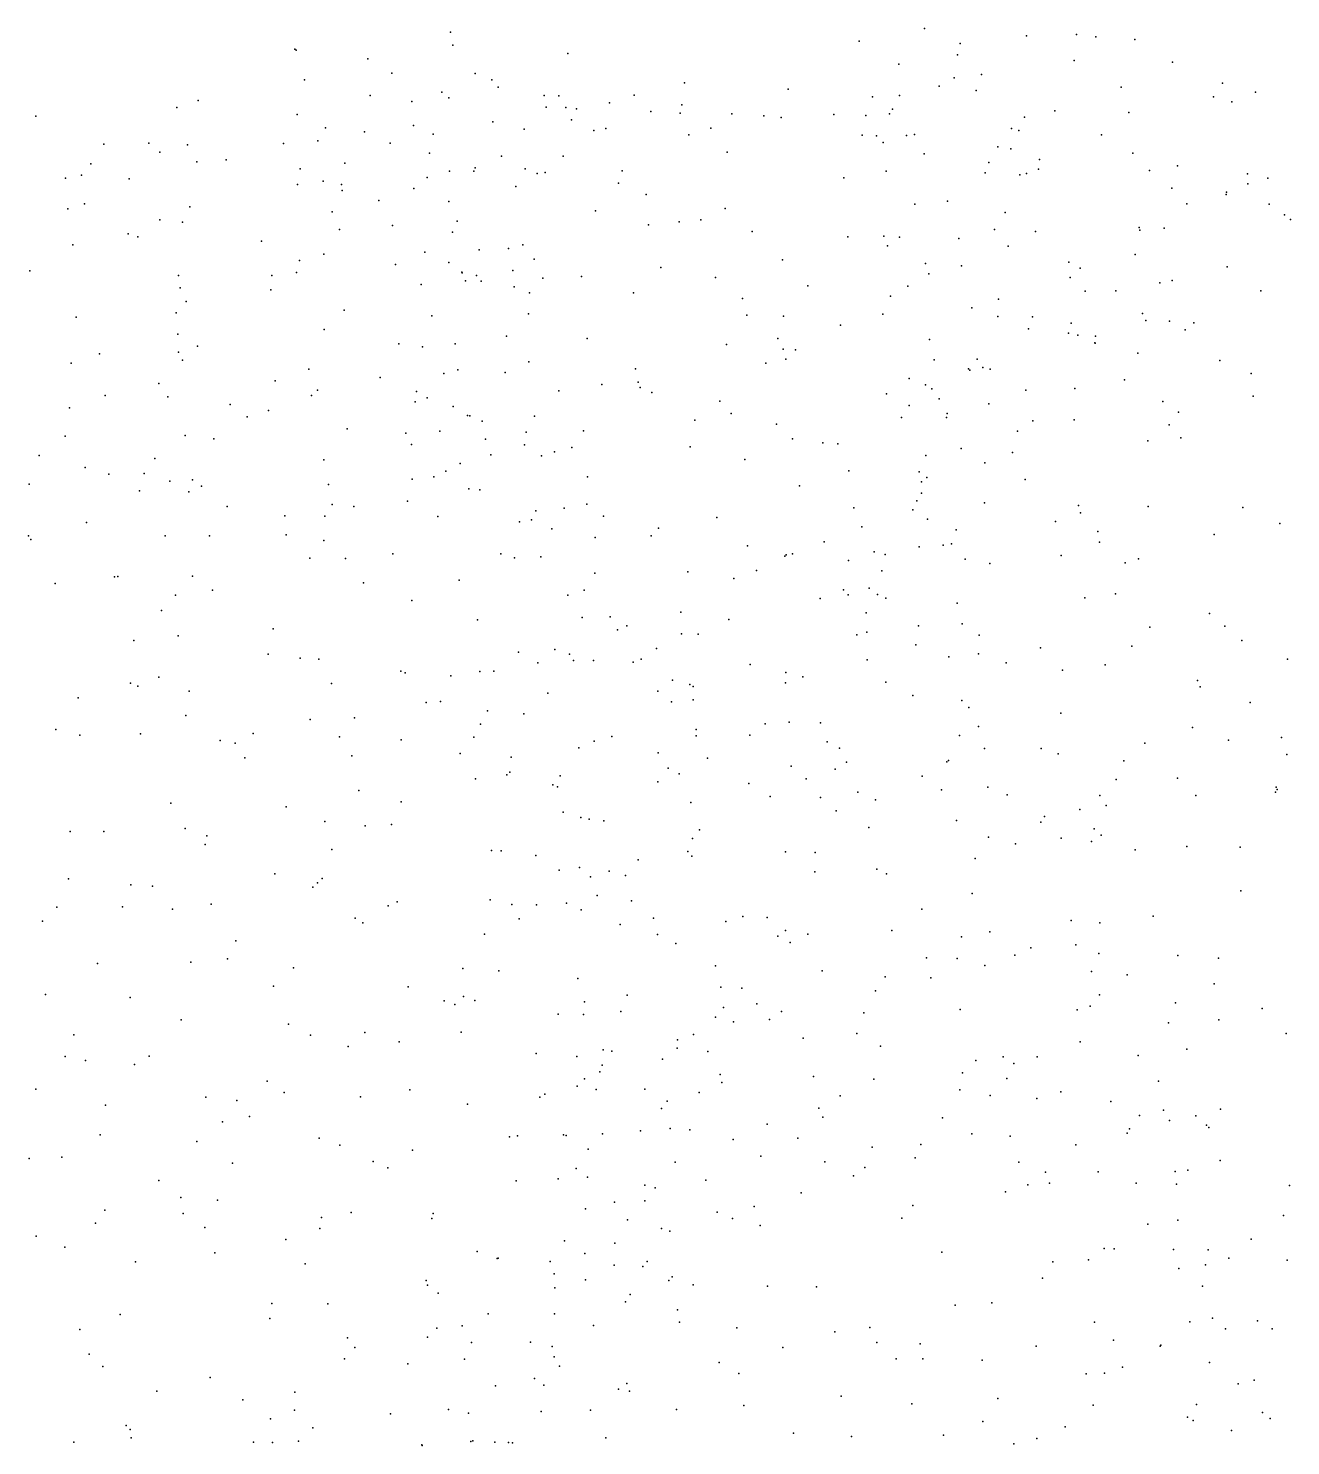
# Model space of a CAD drawing. Header units: metres. Extents: x -25 to 25, y -27.8 to 27.8.
# Drawn here: x -0.191 to 0.581, y 0.013 to 0.88 of the extents above; entities that cross this region are included whole.
import ezdxf

# ---------------------------------------------------------------- set-up
doc = ezdxf.new("R2010")
doc.units = ezdxf.units.M

msp = doc.modelspace()

# ---------------------------------------------------------------- linework, layer by layer
for p in [(0.0669, 0.8773, 24.2143), (0.3567, 0.8796, 0.959), (0.4496, 0.8758, -12.6629), (-0.0281, 0.8668, 13.0047), (0.0685, 0.8694, -3.239), (0.3169, 0.8718, 2.2713), (0.3785, 0.8703, 12.8911), (0.4191, 0.875, 27.4486), (0.4616, 0.8745, -12.8552), (0.4853, 0.8728, 24.3078), (-0.0274, 0.8663, 24.4383), (0.0165, 0.8609, 21.0496), (0.1388, 0.8643, 23.937), (0.3769, 0.8634, 0.4012), (0.4483, 0.8599, -12.732), (0.5083, 0.859, -13.0893), (0.0311, 0.8522, 24.8077), (0.0821, 0.8519, 24.1331), (0.3411, 0.8577, -9.5493), (0.3749, 0.8493, 20.4188), (0.3917, 0.8513, 13.3662), (-0.0223, 0.8482, 25.0124), (0.0923, 0.8481, 22.0833), (0.0961, 0.8437, 12.9464), (0.2101, 0.8463, -12.0298), (0.2734, 0.8424, 11.6864), (0.3657, 0.8443, 0.747), (0.3884, 0.8415, -12.1579), (0.4769, 0.8436, 11.8921), (0.5389, 0.8461, 11.9659), (-0.0873, 0.8354, 23.0044), (0.0179, 0.8386, -12.0226), (0.0433, 0.8349, 24.6974), (0.0617, 0.8406, 27.8008), (0.066, 0.8372, 25.3699), (0.1242, 0.8385, -6.2423), (0.1332, 0.8383, 24.9441), (0.1642, 0.8341, 25.6234), (0.1793, 0.8388, 23.5415), (0.2084, 0.8328, -8.5336), (0.3249, 0.8378, 1.4087), (0.3415, 0.8385, 11.7454), (0.5334, 0.8377, 20.2743), (0.5446, 0.8347, -13.1891), (0.5592, 0.8405, 25.8012), (-0.1866, 0.8259, 13.0255), (-0.1003, 0.8313, 3.0226), (-0.0268, 0.8269, 19.6343), (0.1255, 0.8315, -9.6738), (0.1374, 0.8313, 11.5715), (0.1409, 0.8237, 9.6468), (0.144, 0.8304, 24.5025), (0.1895, 0.8287, -8.4519), (0.2074, 0.8278, -9.6612), (0.239, 0.8273, -8.639), (0.2585, 0.8262, 24.7179), (0.2692, 0.825, 25.7218), (0.3013, 0.827, 1.6544), (0.3209, 0.8263, -12.1243), (0.3353, 0.8273, -8.4841), (0.3371, 0.8301, -8.6257), (0.4179, 0.8252, -8.519), (0.4365, 0.8292, -12.3646), (0.4817, 0.8282, 12.7449), (-0.0095, 0.8188, 11.3294), (0.0145, 0.8164, 21.889), (0.0443, 0.8202, 24.6053), (0.0563, 0.8149, 11.404), (0.0928, 0.8225, -8.5787), (0.1121, 0.8179, -8.3802), (0.1547, 0.8171, 23.4082), (0.1619, 0.8184, -8.6579), (0.2262, 0.8186, -8.3624), (0.41, 0.8183, -8.4235), (0.4145, 0.8172, -3.41), (-0.145, 0.8088, 27.9181), (-0.1175, 0.8093, 26.0914), (-0.0938, 0.8083, -12.0497), (-0.0351, 0.8092, 27.8614), (-0.0142, 0.8108, 25.222), (0.0301, 0.8094, -8.3678), (0.2126, 0.8144, -8.7082), (0.3186, 0.8142, -8.7181), (0.3274, 0.8138, -8.3593), (0.3314, 0.8099, 1.9799), (0.3457, 0.8141, 1.1445), (0.3506, 0.8146, 27.514), (0.4016, 0.8072, 24.6555), (0.4649, 0.8145, -12.9985), (-0.1107, 0.8039, 13.6013), (-0.088, 0.798, -8.4211), (-0.0701, 0.7992, -8.5244), (0.0542, 0.8033, 24.9123), (0.0982, 0.8015, 11.4991), (0.1358, 0.8015, 23.8097), (0.2362, 0.8038, 12.8911), (0.3566, 0.8029, -8.7957), (0.3961, 0.7975, 24.8537), (0.4096, 0.8059, -9.5548), (0.427, 0.7994, -12.6479), (0.4841, 0.8032, -8.6721), (-0.1586, 0.7898, -8.4685), (-0.1529, 0.7968, -8.3905), (-0.025, 0.7936, -8.3092), (0.0024, 0.7972, -8.6313), (0.0663, 0.7922, 23.2175), (0.0813, 0.7922, -8.6949), (0.082, 0.7944, 25.281), (0.1126, 0.7936, 23.3383), (0.1199, 0.7909, 25.5223), (0.1249, 0.7915, -8.7549), (0.1719, 0.7925, 25.1982), (0.3333, 0.7923, -9.6292), (0.3939, 0.7913, 11.8604), (0.415, 0.79, -8.32), (0.4192, 0.7908, 25.771), (0.4265, 0.7934, -12.5668), (0.4944, 0.7927, -13.1325), (0.5114, 0.7956, -8.4885), (0.5543, 0.7906, 12.1113), (-0.1684, 0.7879, -9.7202), (-0.1294, 0.7876, -8.3066), (-0.0265, 0.7842, 11.0395), (-0.0109, 0.7861, 11.1558), (0.0004, 0.7842, 23.1332), (0.0008, 0.7805, 9.5783), (0.0446, 0.7816, -8.2555), (0.0528, 0.7884, 24.7804), (0.1069, 0.7828, 2.8707), (0.1697, 0.7849, -12.0561), (0.3075, 0.7881, 25.0529), (0.5079, 0.7819, -8.7572), (0.5545, 0.7845, -3.9068), (0.5667, 0.7879, -8.6417), (-0.1568, 0.7722, 10.6583), (0.0231, 0.7744, -12.0605), (0.0659, 0.7737, 25.0193), (0.1867, 0.7781, 25.9043), (0.3509, 0.7721, -8.2618), (0.3709, 0.774, 12.7869), (0.5172, 0.7723, -9.4681), (0.5412, 0.778, 12.5762), (0.5413, 0.7794, -8.4182), (0.5674, 0.7721, -13.2954), (-0.1669, 0.7693, -8.6325), (-0.0923, 0.7704, -8.1742), (-0.0053, 0.7675, 12.9551), (0.1556, 0.7681, -8.1944), (0.2349, 0.7694, -8.2163), (0.406, 0.7669, -12.2889), (0.5769, 0.7656, -8.7435), (0.5806, 0.7627, 12.4091), (-0.13, 0.754, 23.0308), (-0.1107, 0.7626, -8.6745), (-0.0969, 0.7611, -9.7196), (-0.0009, 0.7566, -9.7134), (0.0316, 0.7591, -5.8829), (0.0681, 0.755, 24.0734), (0.0711, 0.7616, -8.8146), (0.1881, 0.7594, -8.8602), (0.2067, 0.7612, 25.6092), (0.22, 0.7626, -3.4201), (0.2513, 0.7553, -12.1267), (0.3995, 0.7567, 2.2107), (0.4247, 0.7553, -8.8662), (0.4879, 0.7578, 12.0557), (0.4883, 0.7563, 9.1196), (0.5032, 0.7575, -13.1949), (-0.164, 0.7472, -12.0965), (-0.1242, 0.7522, -8.111), (-0.0485, 0.7495, -8.1153), (0.1111, 0.7472, 23.7226), (0.3098, 0.7521, -8.1967), (0.3318, 0.7525, -21.5674), (0.3342, 0.7467, -0.0745), (0.3415, 0.752, 0.1245), (0.3777, 0.7512, 25.9223), (0.408, 0.7465, -12.365), (-0.0254, 0.7377, -8.8158), (-0.0104, 0.7416, 10.9025), (0.0512, 0.7428, 24.2133), (0.0845, 0.7442, 23.9027), (0.1025, 0.745, 25.1699), (0.1181, 0.7385, 19.6763), (0.2699, 0.738, 9.4318), (0.4449, 0.7367, 12.6656), (0.4855, 0.7413, 13.5027), (-0.1901, 0.7313, 27.9426), (-0.0993, 0.7285, -8.8048), (-0.0422, 0.7284, 21.7006), (-0.0272, 0.7304, -5.7219), (0.0333, 0.7352, 11.2299), (0.0659, 0.7364, 11.4352), (0.0739, 0.7306, -8.0787), (0.0741, 0.7301, 24.8549), (0.0828, 0.7284, 23.3863), (0.105, 0.7316, -9.7267), (0.1955, 0.7333, 27.6789), (0.3574, 0.7358, -8.9056), (0.3595, 0.7294, 11.913), (0.3793, 0.7344, -8.1729), (0.452, 0.733, -8.2101), (0.5417, 0.7338, 12.3126), (-0.0983, 0.7209, -12.1023), (-0.0429, 0.7198, 10.7266), (0.0491, 0.7229, 11.3529), (0.0762, 0.7253, -12.0911), (0.0858, 0.7251, 25.7816), (0.106, 0.7215, 23.5526), (0.1235, 0.7269, -6.1157), (0.1471, 0.7278, 20.7445), (0.229, 0.7272, 22.4199), (0.2855, 0.7222, -9.6946), (0.3465, 0.722, 25.7105), (0.4458, 0.7272, -3.7867), (0.5007, 0.724, 12.1605), (0.5082, 0.7254, -9.5321), (-0.0946, 0.7126, 10.6413), (0.1152, 0.7178, 12.8819), (0.1788, 0.7179, 25.5349), (0.2454, 0.7144, -13.9778), (0.336, 0.7158, -12.2187), (0.4019, 0.7141, -12.6146), (0.4549, 0.719, -4.0915), (0.4738, 0.7192, 12.5788), (0.5623, 0.7192, 27.425), (-0.1619, 0.703, -8.8231), (-0.1008, 0.7056, 12.9752), (0.002, 0.7073, -8.0161), (0.0556, 0.7039, -21.688), (0.1146, 0.7051, 25.0807), (0.2482, 0.7042, 2.7609), (0.2705, 0.7037, 25.3812), (0.3313, 0.7049, 12.7196), (0.3857, 0.7087, 1.7388), (0.4015, 0.7035, 22.6744), (0.4227, 0.7032, -9.6673), (0.4901, 0.7053, 12.49), (-0.0102, 0.6954, 23.2191), (0.3054, 0.6981, -3.5864), (0.4204, 0.6958, -0.4806), (0.4447, 0.6933, 2.0449), (0.4465, 0.6994, 2.3647), (0.4921, 0.701, -6.7152), (0.5065, 0.7005, -13.2679), (0.5162, 0.6952, 25.7745), (0.5215, 0.6995, -8.9149), (-0.0997, 0.6926, 25.6196), (-0.0877, 0.6852, 27.8882), (0.0354, 0.6867, 20.9985), (0.0498, 0.6849, -8.925), (0.0699, 0.6868, 24.5706), (0.1012, 0.6914, 27.7671), (0.1505, 0.6899, 11.683), (0.2358, 0.6862, 11.8094), (0.267, 0.6899, -8.0649), (0.3599, 0.6894, 27.5355), (0.4504, 0.692, 8.8537), (0.4608, 0.6874, -8.9587), (0.4611, 0.6872, -13.1692), (0.4612, 0.6913, -8.1455), (-0.1476, 0.6806, -4.2667), (-0.0994, 0.6816, 25.7949), (-0.0969, 0.6767, -9.7507), (0.2704, 0.6834, 25.6058), (0.2719, 0.6774, 25.6225), (0.2779, 0.6831, -8.9838), (0.3626, 0.6769, -9.7248), (0.389, 0.6773, -12.7537), (0.4872, 0.681, 12.4086), (0.5374, 0.6765, 22.7905), (-0.165, 0.6748, 23.0611), (-0.0196, 0.6713, 10.6451), (0.063, 0.6686, 11.1255), (0.0714, 0.6709, 23.7032), (0.1004, 0.6691, 24.9177), (0.1149, 0.6757, 22.0483), (0.1801, 0.6714, -8.9948), (0.2597, 0.6748, 27.6154), (0.3836, 0.6714, -12.5092), (0.3845, 0.6705, 12.6418), (0.3925, 0.6722, -12.8572), (0.3968, 0.6712, -9.0103), (0.5565, 0.6686, -8.1745), (-0.1114, 0.6624, -8.9038), (-0.0403, 0.664, -8.9248), (0.024, 0.6662, 10.769), (0.1595, 0.6618, -12.1343), (0.1818, 0.6632, -9.7571), (0.183, 0.66, 25.3019), (0.3473, 0.6656, 0.5698), (0.3573, 0.6616, -8.0412), (0.3612, 0.6591, 12.0239), (0.4486, 0.6593, 25.2669), (0.479, 0.6646, -4.3181), (-0.1442, 0.6551, -12.1435), (-0.1059, 0.6542, 23.1391), (-0.018, 0.6552, 21.1791), (-0.0143, 0.6584, -12.1275), (0.0453, 0.6512, 24.0046), (0.0461, 0.6575, 24.0988), (0.0528, 0.6536, 23.5292), (0.1332, 0.658, -7.953), (0.1901, 0.6569, 22.242), (0.2317, 0.6517, -6.4214), (0.3335, 0.6562, 0.7804), (0.3657, 0.653, 20.4469), (0.3961, 0.6501, -12.9272), (0.4188, 0.6583, -13.0754), (0.5025, 0.6514, 19.8131), (0.5577, 0.6547, -9.595), (-0.166, 0.6476, -7.7653), (-0.0678, 0.6496, 3.1047), (-0.0574, 0.642, 21.4309), (-0.0443, 0.646, -7.8331), (0.0687, 0.6483, 24.4273), (0.0773, 0.6429, 10.9837), (0.0788, 0.6426, -12.1369), (0.1184, 0.6424, 9.3443), (0.2385, 0.644, -7.9568), (0.3427, 0.6416, -12.3475), (0.3474, 0.649, -4.2222), (0.3702, 0.6417, -12.5883), (0.3707, 0.644, -12.6884), (0.5121, 0.6449, 13.6781), (0.0039, 0.6348, 23.3804), (0.0604, 0.6332, -7.835), (0.0864, 0.6394, 11.2703), (0.1483, 0.6335, -4.2611), (0.2163, 0.6401, 25.4072), (0.2663, 0.6376, -9.781), (0.4137, 0.6332, 25.571), (0.4229, 0.6396, 12.2013), (0.4483, 0.6403, 8.6054), (0.5063, 0.6372, -9.0214), (-0.1686, 0.6303, -4.6685), (-0.0953, 0.6307, -7.7475), (-0.0777, 0.6287, -3.6456), (0.0396, 0.6321, 23.9175), (0.0432, 0.6252, 23.6255), (0.0883, 0.6284, 13.7452), (0.1123, 0.625, -9.7865), (0.1132, 0.6326, 11.5679), (0.2761, 0.6287, 13.7011), (0.2946, 0.6261, 9.1302), (0.3037, 0.6255, 11.963), (0.4932, 0.6273, -13.3027), (0.5134, 0.6292, 27.4564), (-0.1844, 0.6185, -7.6883), (-0.1137, 0.6166, -3.9955), (-0.0104, 0.6158, -9.7861), (0.0916, 0.6188, 24.693), (0.1227, 0.6182, -5.8191), (0.1305, 0.6206, -4.1029), (0.1412, 0.6233, -7.8557), (0.2134, 0.6238, -9.0514), (0.247, 0.6159, 25.4901), (0.3576, 0.6184, 0.2256), (0.3792, 0.6227, 12.5239), (0.4106, 0.6203, 12.3265), (-0.1564, 0.6111, -8.9758), (-0.1419, 0.607, 10.4112), (-0.1203, 0.6074, -3.8363), (0.0642, 0.6089, 24.3302), (0.0728, 0.6135, -3.7418), (0.3105, 0.6091, -12.2834), (0.3535, 0.6084, -7.9358), (0.3937, 0.6139, 25.6894), (-0.1907, 0.6008, -12.1618), (-0.1047, 0.6027, 23.2162), (-0.0907, 0.6035, -9.8027), (-0.0852, 0.5997, 27.8763), (-0.0076, 0.6006, -7.7136), (0.0435, 0.6039, -9.0404), (0.0568, 0.6053, 24.2245), (0.0782, 0.5981, 27.7746), (0.1508, 0.6054, 12.7733), (0.2804, 0.5999, -9.0767), (0.3549, 0.6024, -12.4558), (0.3582, 0.6049, 12.1491), (0.4182, 0.6037, -13.1267), (-0.1232, 0.5969, -13.9746), (-0.0929, 0.5963, -7.6758), (0.0406, 0.5904, -5.5925), (0.085, 0.5974, 24.5213), (0.3521, 0.5907, 0.0609), (0.3549, 0.5954, -12.7452), (0.3935, 0.5894, -13.0162), (-0.0695, 0.5872, 23.3321), (-0.0344, 0.5816, 23.4423), (-0.0099, 0.5814, 27.8336), (-0.0053, 0.5884, 12.9037), (0.0079, 0.5873, 10.5005), (0.0592, 0.5812, 10.5931), (0.1191, 0.5845, 11.4114), (0.1364, 0.5863, 20.8169), (0.1503, 0.5886, 25.007), (0.1606, 0.5813, 11.7615), (0.3136, 0.5864, 8.9393), (0.3497, 0.5851, 19.7252), (0.4509, 0.5878, -13.227), (0.4522, 0.5833, 1.6429), (0.4934, 0.5873, -7.9855), (0.5514, 0.5867, -13.3929), (-0.1556, 0.5774, -9.8315), (0.1092, 0.5778, 24.778), (0.1164, 0.579, 11.1977), (0.1289, 0.5736, -12.162), (0.1941, 0.574, 12.693), (0.2297, 0.5805, 11.9115), (0.3184, 0.5748, 25.603), (0.3585, 0.5794, -12.889), (0.3761, 0.573, -0.3255), (0.4368, 0.5781, 2.5723), (0.4627, 0.572, 13.8416), (0.5739, 0.5768, 2.2062), (-0.1911, 0.5693, 23.1525), (-0.1895, 0.5671, 13.0044), (-0.1074, 0.5694, -12.1568), (-0.0803, 0.5692, -9.0489), (-0.0335, 0.57, -7.6461), (-0.0105, 0.5664, -9.0657), (0.1555, 0.5682, 13.8753), (0.1896, 0.5693, -7.7578), (0.2955, 0.5656, 12.094), (0.3682, 0.5635, 1.3402), (0.3733, 0.5644, -7.8762), (0.4637, 0.5655, 25.7312), (0.5338, 0.5702, 1.8565), (-0.019, 0.5556, -9.8312), (0.0028, 0.5555, 23.6521), (0.0317, 0.5582, 24.019), (0.0977, 0.5583, 24.613), (0.1062, 0.5559, -9.8428), (0.1222, 0.5565, 11.5037), (0.2486, 0.5631, -7.8092), (0.2714, 0.5569, 12.5794), (0.2722, 0.5577, 25.3974), (0.276, 0.5582, -12.2491), (0.3259, 0.5596, 12.4613), (0.3327, 0.5579, 12.2202), (0.3535, 0.5626, 0.4035), (0.3817, 0.555, -21.4134), (0.4404, 0.5573, -9.8284), (0.4876, 0.5553, -4.5619), (0.1552, 0.5464, -7.6917), (0.2121, 0.5473, -6.2615), (0.2541, 0.5482, 25.3098), (0.3102, 0.5543, -9.8602), (0.3306, 0.5478, 1.0668), (0.3966, 0.5524, -9.1218), (0.4794, 0.5527, -7.9239), (-0.1747, 0.5401, 10.3076), (-0.1384, 0.5443, 23.2824), (-0.1364, 0.5445, -7.556), (-0.0907, 0.5446, 19.7033), (0.0137, 0.5405, 9.2099), (0.0722, 0.5421, -7.6437), (0.2401, 0.5433, -9.8631), (0.3229, 0.5374, -27.359), (-0.1011, 0.5331, -5.3977), (-0.0785, 0.5361, -4.7596), (0.0433, 0.5298, 13.9783), (0.1388, 0.533, 11.6761), (0.1486, 0.5361, 10.9017), (0.2929, 0.531, -9.1418), (0.3072, 0.5363, -12.3833), (0.31, 0.5332, 12.3553), (0.328, 0.5334, -12.5729), (0.3331, 0.5311, -12.804), (0.4548, 0.5314, -13.2806), (0.4735, 0.5339, -0.5225), (-0.1096, 0.5237, 12.9506), (0.2078, 0.5226, 12.6278), (0.3211, 0.5222, 8.724), (0.3767, 0.5282, -13.0487), (0.531, 0.5218, -27.5459), (-0.0415, 0.5124, 10.3349), (0.0835, 0.518, -26.484), (0.1475, 0.5193, 24.8828), (0.1645, 0.5198, 27.6795), (0.169, 0.5119, 11.8677), (0.1747, 0.5142, -26.713), (0.2371, 0.5182, -27.1331), (0.353, 0.5142, -7.7951), (0.3798, 0.5154, -9.9012), (0.4946, 0.5135, -6.6251), (0.5403, 0.514, -13.4066), (-0.1267, 0.5054, -7.491), (-0.0995, 0.5082, 23.4848), (0.2083, 0.5094, -26.9228), (0.2184, 0.5092, -5.8966), (0.3154, 0.5088, -12.4901), (0.3215, 0.5105, -12.7351), (0.3514, 0.5027, -12.9862), (0.3901, 0.5086, 8.5132), (0.5507, 0.5053, -7.9037), (-0.0445, 0.4969, 12.9018), (-0.025, 0.4945, 21.5994), (0.1086, 0.4981, 9.0846), (0.1308, 0.4998, 11.3618), (0.1397, 0.4969, 10.5472), (0.193, 0.5005, -14.1672), (0.3717, 0.4954, 25.5805), (0.3897, 0.4971, 2.7549), (0.4276, 0.5008, 27.4833), (0.4835, 0.5019, -9.8957), (-0.0136, 0.4938, -9.8789), (0.0367, 0.4865, -27.0654), (0.0392, 0.4855, 12.8188), (0.085, 0.4864, -9.1629), (0.0935, 0.4866, 21.8882), (0.1204, 0.4916, -9.8934), (0.1421, 0.493, -21.5268), (0.1545, 0.493, 11.1012), (0.1786, 0.4921, -9.1752), (0.1836, 0.4939, -4.6593), (0.2502, 0.4906, 12.487), (0.272, 0.4857, 20.6385), (0.3217, 0.4934, -7.7249), (0.4067, 0.4917, 25.659), (0.4411, 0.4871, -7.799), (0.4673, 0.4905, -26.6386), (0.5786, 0.4938, 22.6106), (-0.1287, 0.4792, 14.0748), (-0.1242, 0.4774, -12.1756), (-0.1114, 0.4828, -5.2419), (-0.0058, 0.4791, 23.8586), (0.0672, 0.4838, 10.3999), (0.2027, 0.481, -12.2094), (0.2132, 0.4785, -5.6028), (0.2153, 0.4772, -9.9141), (0.2717, 0.4795, -12.3531), (0.2824, 0.4831, 14.0331), (0.3332, 0.4799, 0.7748), (0.5236, 0.4808, 14.0253), (0.5252, 0.477, 20.3834), (-0.1606, 0.4702, -7.4368), (-0.0928, 0.4743, 23.5674), (0.0609, 0.4681, -7.5209), (0.1264, 0.4732, -7.5605), (0.1937, 0.4743, 10.6518), (0.2153, 0.469, 25.0469), (0.3497, 0.4717, -9.1958), (0.3796, 0.4686, -13.1266), (-0.0949, 0.4594, -9.9082), (0.0522, 0.4674, -5.395), (0.0895, 0.4622, 12.7435), (0.1118, 0.4605, 24.5326), (0.202, 0.4679, 12.0134), (0.3839, 0.4644, -0.1981), (0.4402, 0.4608, -13.2969), (0.5559, 0.4674, -26.4416), (-0.1744, 0.4508, 12.9894), (-0.0188, 0.4569, 21.4034), (0.0082, 0.458, 23.9561), (0.0854, 0.4541, 24.3395), (0.2171, 0.4508, 22.0274), (0.2593, 0.4543, 12.339), (0.2741, 0.4554, -7.6298), (0.2932, 0.4549, -12.533), (0.3897, 0.4527, 0.2727), (0.5206, 0.4522, -7.8087), (-0.1597, 0.4474, 23.4714), (-0.1225, 0.4482, -9.157), (-0.0738, 0.4441, -7.4336), (-0.0647, 0.4426, 27.8273), (-0.0537, 0.4485, -4.9718), (-0.0008, 0.4465, -9.1814), (0.0369, 0.4446, 10.2828), (0.0813, 0.4462, -12.1883), (0.1549, 0.4438, 10.4147), (0.1657, 0.4467, 12.6372), (0.2172, 0.4471, 10.837), (0.25, 0.4475, -9.2151), (0.2973, 0.4434, -9.9506), (0.3781, 0.4472, 25.466), (0.4915, 0.4426, -13.3715), (0.5426, 0.4443, -4.8983), (0.575, 0.446, -9.1703), (-0.0588, 0.4336, 23.7337), (0.0066, 0.4347, -27.5483), (0.0728, 0.4363, 24.2536), (0.104, 0.4339, -4.8333), (0.1455, 0.4397, 24.756), (0.1939, 0.4367, -7.5326), (0.224, 0.4333, 10.557), (0.3048, 0.4394, 25.2251), (0.3935, 0.4393, 22.2703), (0.4281, 0.4392, -7.7208), (0.4385, 0.436, -26.1304), (0.5782, 0.4356, 27.4357), (0.1032, 0.4247, 27.7042), (0.2001, 0.4272, 10.9843), (0.2752, 0.4284, -12.43), (0.3022, 0.4267, -4.8076), (0.309, 0.4309, 3.0003), (0.3705, 0.4311, -9.9662), (0.3714, 0.432, -7.6555), (0.4786, 0.4318, -9.9563), (0.0823, 0.4208, -7.4657), (0.1014, 0.4231, -9.2132), (0.1295, 0.4171, 24.6203), (0.1341, 0.4226, 11.5678), (0.1937, 0.4189, 19.6776), (0.2068, 0.4237, 12.1027), (0.2494, 0.4178, 10.7478), (0.2844, 0.4207, -12.6068), (0.3553, 0.4224, 25.3074), (0.4739, 0.4204, 1.474), (0.5114, 0.4211, 8.1294), (0.0109, 0.4135, 27.773), (0.1324, 0.4158, 8.948), (0.2625, 0.4099, -5.3383), (0.2931, 0.4093, -12.8297), (0.3159, 0.4126, -6.2551), (0.3268, 0.4079, -5.7303), (0.3672, 0.4139, 1.1908), (0.3955, 0.4157, 27.487), (0.4073, 0.411, -13.2191), (0.464, 0.4105, -5.1022), (0.5227, 0.4106, -27.833), (0.5714, 0.4125, 1.6342), (0.5717, 0.4157, -9.9456), (0.5724, 0.4142, -13.4739), (-0.1039, 0.4059, 12.9299), (-0.0334, 0.4037, -26.0396), (0.0369, 0.4067, 3.2942), (0.1359, 0.4003, -5.215), (0.214, 0.4063, 20.8162), (0.3027, 0.4012, -12.9172), (0.4517, 0.4019, 20.5152), (0.4678, 0.4045, 19.7459), (-0.0952, 0.3903, 23.6599), (-0.0098, 0.3946, -7.3921), (0.0148, 0.392, 12.8139), (0.0309, 0.3928, 19.6704), (0.1467, 0.3971, 11.7438), (0.1518, 0.3961, 11.8348), (0.1607, 0.395, 11.2219), (0.3228, 0.3909, -13.0106), (0.3763, 0.3952, -13.1553), (0.4278, 0.3942, 25.5481), (0.4301, 0.3977, -14.5871), (0.4604, 0.3902, -21.1635), (-0.1655, 0.3885, -7.3387), (-0.1449, 0.3885, 4.9575), (-0.082, 0.3858, -14.2996), (0.215, 0.3843, 12.3644), (0.2192, 0.3895, -12.2912), (0.3958, 0.3851, 25.3746), (0.4404, 0.3845, -7.6417), (0.4588, 0.3824, -9.2228), (0.4647, 0.3862, 25.6285), (-0.0831, 0.3805, -9.9638), (-0.0055, 0.3776, 23.9893), (0.0921, 0.3769, 10.2315), (0.0979, 0.3767, -12.194), (0.1192, 0.3738, 24.4377), (0.212, 0.3763, 12.2776), (0.2146, 0.3734, 24.9216), (0.2717, 0.376, 10.4754), (0.2899, 0.3757, 10.5929), (0.4123, 0.3809, 0.0438), (0.4855, 0.3773, -0.4356), (0.5172, 0.3793, -7.6965), (0.5498, 0.3789, 25.7672), (0.1334, 0.3649, 24.5241), (0.1459, 0.3665, -9.2563), (0.164, 0.3642, 20.9605), (0.1817, 0.3712, -7.4403), (0.3276, 0.3655, -9.9844), (0.3878, 0.3721, -7.5498), (-0.1666, 0.3595, 23.5818), (-0.1284, 0.356, 10.1158), (-0.0405, 0.3627, 23.849), (-0.0144, 0.3572, -9.228), (-0.0114, 0.3597, 10.155), (0.1525, 0.3608, 11.3565), (0.174, 0.3616, 12.4894), (0.2898, 0.3638, 10.8141), (0.3335, 0.3627, -7.4995), (-0.1152, 0.355, -9.2078), (-0.0171, 0.3544, -12.1771), (0.0912, 0.3467, -27.8393), (0.1566, 0.3493, 11.9191), (0.3859, 0.3506, 0.4743), (0.5501, 0.3523, -9.9778), (-0.1737, 0.3423, -12.1856), (-0.1335, 0.3424, 27.8244), (-0.103, 0.341, -12.1825), (-0.0793, 0.3441, 4.7757), (0.0289, 0.3431, 24.0906), (0.0344, 0.3455, 27.7154), (0.1044, 0.3438, 12.677), (0.1196, 0.3436, -7.3802), (0.1379, 0.3446, -9.984), (0.1469, 0.3406, 11.4725), (0.1777, 0.3461, 24.7741), (0.3551, 0.3411, 0.6906), (-0.1825, 0.3337, 4.5973), (0.0086, 0.3356, 9.0048), (0.0134, 0.3327, -9.9909), (0.109, 0.3351, 24.3366), (0.1708, 0.3316, 12.079), (0.1911, 0.3355, 27.5792), (0.2354, 0.3335, -12.4065), (0.2456, 0.3366, -7.4276), (0.2606, 0.3359, -12.6747), (0.4465, 0.3341, 2.8284), (0.4639, 0.3327, -5.7087), (0.4966, 0.3368, -14.8577), (-0.0643, 0.3217, -14.6004), (0.0878, 0.3257, -9.2705), (0.1935, 0.3256, 10.2307), (0.2671, 0.3245, 11.0023), (0.2717, 0.3279, -12.8232), (0.2855, 0.3258, -9.2876), (0.3367, 0.328, 10.6981), (0.3794, 0.3242, -9.2822), (0.3967, 0.3271, 27.4567), (0.2048, 0.32, -12.3112), (0.2747, 0.3206, -14.8097), (0.412, 0.3129, -7.4816), (0.4218, 0.3173, -13.2985), (0.4492, 0.3192, 25.4462), (0.4633, 0.3139, -25.9259), (0.5117, 0.3128, 27.4186), (-0.1489, 0.3078, -7.2558), (-0.0918, 0.3086, -10.0156), (-0.0694, 0.3106, -7.2733), (-0.0291, 0.3051, 10.0841), (0.0745, 0.3048, 24.1904), (0.229, 0.3064, 3.3253), (0.3579, 0.3113, -13.1575), (0.3767, 0.3109, 3.0807), (0.3936, 0.3065, 25.2035), (0.5364, 0.311, -6.4551), (0.0965, 0.3033, 14.2921), (0.1448, 0.2987, 12.5406), (0.2941, 0.3033, 10.3469), (0.3328, 0.2997, 10.4249), (0.3606, 0.2991, 10.5181), (0.4588, 0.3029, -9.2661), (0.4807, 0.3008, -0.285), (0.5338, 0.2954, -9.2369), (-0.1807, 0.2889, 14.3665), (-0.1288, 0.287, 5.1378), (-0.0413, 0.2939, -9.2623), (0.0411, 0.2936, -7.2886), (0.075, 0.2877, -12.2075), (0.175, 0.2885, 11.2762), (0.2322, 0.2934, 24.8753), (0.245, 0.2927, -12.6075), (0.3268, 0.291, -7.4104), (0.4638, 0.2886, -13.3661), (0.0631, 0.2849, 21.5597), (0.0696, 0.2827, 8.8546), (0.0818, 0.2851, 27.64), (0.1489, 0.2843, -7.3211), (0.1712, 0.2785, 12.2089), (0.2338, 0.2809, 19.6204), (0.2542, 0.2831, -12.7716), (0.2693, 0.2785, 10.2537), (0.3197, 0.2777, -15.029), (0.3785, 0.2796, 10.6088), (0.45, 0.2794, 8.0367), (0.4581, 0.2817, -27.9938), (0.5102, 0.2838, -7.542), (0.5632, 0.2803, -13.499), (-0.0977, 0.2733, 27.7697), (-0.0321, 0.2707, 23.9307), (0.1327, 0.2768, -9.3105), (0.1483, 0.2767, 10.1463), (0.2289, 0.2749, -7.3455), (0.24, 0.2722, 27.5017), (0.262, 0.2736, -12.8874), (0.506, 0.2716, 22.1194), (0.5366, 0.2733, 4.4457), (-0.1633, 0.2641, 10.0202), (-0.0186, 0.2639, -7.2412), (0.0147, 0.2656, -10.0386), (0.0355, 0.26, -9.3017), (0.0736, 0.2659, 12.6856), (0.2057, 0.2611, -9.3302), (0.2156, 0.2644, -10.0315), (0.2826, 0.2621, -12.979), (0.3154, 0.2651, 14.36), (0.452, 0.26, 25.2991), (0.5779, 0.265, -10.0105), (0.0044, 0.257, 5.0196), (0.1194, 0.2527, 24.2971), (0.1604, 0.2551, 11.3981), (0.1656, 0.2543, 12.3036), (0.2055, 0.2561, -12.3856), (0.2242, 0.2541, -12.4792), (0.3298, 0.2573, 25.0197), (0.4874, 0.2515, 0.2458), (0.5171, 0.2554, -13.4431), (-0.1685, 0.2509, -14.8285), (-0.1562, 0.2485, -10.0662), (-0.1263, 0.246, -9.268), (-0.1173, 0.2512, -12.1813), (0.1443, 0.2509, 11.8482), (0.1596, 0.2457, 4.718), (0.1965, 0.2494, 3.5216), (0.3882, 0.2485, 0.846), (0.4049, 0.2508, 1.0919), (0.4114, 0.2466, -10.0381), (0.4256, 0.2508, -13.321), (-0.045, 0.2359, 12.8289), (0.1489, 0.2373, 21.207), (0.1582, 0.2416, 12.0727), (0.2318, 0.2399, -12.6806), (0.2328, 0.2351, 11.1733), (0.2889, 0.2388, -10.0437), (0.3258, 0.237, -7.3489), (0.3799, 0.2409, 10.8066), (0.407, 0.2375, -9.3259), (0.4998, 0.2359, 25.4226), (-0.1866, 0.231, -25.808), (-0.0825, 0.2261, 23.8235), (-0.0347, 0.2289, -9.3034), (0.012, 0.2262, -12.1969), (0.0422, 0.2306, 10.0488), (0.1216, 0.2261, -12.2503), (0.1246, 0.2279, 4.8762), (0.1444, 0.2329, 11.5306), (0.1561, 0.2307, 12.408), (0.1858, 0.231, -7.2802), (0.2189, 0.2289, 10.1517), (0.3052, 0.2269, -9.3386), (0.3783, 0.2305, -13.2274), (0.3969, 0.2272, -7.3727), (0.4401, 0.2294, 4.3033), (-0.144, 0.2211, 19.5803), (-0.0636, 0.224, -7.2006), (0.0774, 0.2217, -7.2376), (0.1959, 0.2191, 21.7506), (0.1994, 0.2237, 4.5676), (0.2922, 0.2193, 27.4532), (0.4254, 0.2252, 25.1506), (0.4707, 0.2235, 27.4082), (0.5029, 0.2182, -7.4535), (0.5377, 0.2187, 25.5585), (-0.0725, 0.2109, -15.0121), (-0.0558, 0.2142, 10.003), (0.2606, 0.2095, 24.8513), (0.2946, 0.2138, 8.1593), (0.3678, 0.2135, 20.8526), (0.4881, 0.2149, -9.2965), (0.5065, 0.2119, -23.5574), (0.5227, 0.2146, 0.0119), (0.5291, 0.2089, 1.3453), (-0.1472, 0.203, 9.019), (-0.0134, 0.201, -10.0592), (0.1031, 0.2019, -15.1794), (0.1079, 0.2024, -25.7412), (0.1361, 0.203, 11.724), (0.1377, 0.2027, 11.6363), (0.1599, 0.2036, -10.0457), (0.1831, 0.2054, 24.5996), (0.2013, 0.207, 24.7004), (0.2132, 0.2061, -12.6111), (0.2397, 0.2001, -12.8819), (0.2794, 0.2011, -13.0257), (0.3857, 0.2036, 10.8945), (0.4092, 0.2022, 10.3783), (0.4807, 0.204, 20.735), (0.482, 0.2067, 3.0286), (0.5305, 0.2075, -6.0507), (-0.0881, 0.199, 17.8544), (-0.0007, 0.1967, 4.4011), (0.0437, 0.1937, -9.3276), (0.1512, 0.1943, 24.4072), (0.3248, 0.1956, -13.1387), (0.3545, 0.1972, 10.974), (0.4492, 0.197, 10.5718), (-0.1907, 0.1885, -10.0783), (-0.1706, 0.1894, -9.2744), (-0.0663, 0.1858, -12.1836), (0.0196, 0.1867, 3.7118), (0.0287, 0.1829, 5.1638), (0.1438, 0.1824, -12.3529), (0.2043, 0.1863, -23.5401), (0.2566, 0.19, -21.2221), (0.2959, 0.1866, -7.2938), (0.3202, 0.1831, 24.9315), (0.351, 0.189, 3.5209), (0.4144, 0.1863, -15.6406), (0.5375, 0.1874, 27.3579), (-0.1113, 0.1751, -10.0708), (0.1072, 0.175, 12.5542), (0.1327, 0.1762, 4.3233), (0.1508, 0.1772, 27.4979), (0.2231, 0.1753, -12.7929), (0.3133, 0.178, 4.8656), (0.4307, 0.1803, 3.2853), (0.4332, 0.1735, 10.8179), (0.4629, 0.1805, 10.6925), (0.4862, 0.1734, 0.501), (0.5101, 0.1807, 21.9866), (0.5177, 0.1814, 25.3608), (-0.0978, 0.1648, 27.6956), (0.1858, 0.1723, -12.4496), (0.192, 0.1706, 11.2775), (0.2813, 0.1675, 11.1564), (0.4062, 0.1682, 10.2864), (0.42, 0.1724, -13.3225), (0.5109, 0.1729, 4.0306), (0.5798, 0.172, 25.7155), (-0.1443, 0.157, 9.9403), (-0.0754, 0.1632, 3.8341), (0.1495, 0.1578, 12.1982), (0.1672, 0.1619, 14.5178), (0.1858, 0.1627, -28.0511), (0.2526, 0.1592, -12.9609), (0.3496, 0.1598, 27.3899), (-0.1501, 0.1491, 17.6316), (-0.0965, 0.1549, 15.8124), (-0.0119, 0.1526, 18.1434), (0.0062, 0.1556, -7.1751), (0.0556, 0.1519, 12.6587), (0.0564, 0.155, 27.5521), (0.1751, 0.151, -9.3645), (0.2301, 0.1558, 3.9258), (0.2394, 0.1518, -23.8567), (0.2562, 0.1476, -10.0372), (0.343, 0.152, -9.3537), (0.4932, 0.1485, 14.5988), (0.5117, 0.1509, -23.214), (0.5762, 0.1537, -7.4519), (-0.1863, 0.141, 23.7064), (-0.0833, 0.1463, 12.8392), (-0.0336, 0.1391, 9.9493), (-0.0129, 0.1457, 4.0842), (0.196, 0.1457, 5.0684), (0.2011, 0.1441, -7.2244), (0.5565, 0.1392, 25.4419), (-0.1687, 0.1343, 15.9834), (-0.077, 0.131, 23.8612), (0.0832, 0.1318, 24.1732), (0.1366, 0.1383, 11.9382), (0.1492, 0.1305, -10.0439), (0.1674, 0.1369, 11.4065), (0.3673, 0.1314, 21.8206), (0.4665, 0.1335, -10.0322), (0.4727, 0.1333, 10.3993), (0.5089, 0.1329, 3.874), (0.5301, 0.1327, -13.4765), (-0.1255, 0.1253, -9.308), (-0.0218, 0.1242, -12.1903), (0.0955, 0.1275, 8.5454), (0.0961, 0.1277, 15.7821), (0.1279, 0.1255, 11.7588), (0.167, 0.1234, -12.5536), (0.1845, 0.1225, -23.2055), (0.1872, 0.1257, 24.5652), (0.4352, 0.1254, -9.3422), (0.4571, 0.1266, 4.9737), (0.5285, 0.1235, 25.299), (0.5429, 0.1276, -9.2986), (0.5784, 0.1265, -21.2419), (0.0522, 0.1139, 19.4962), (0.1304, 0.118, 11.6725), (0.1495, 0.1143, 24.3678), (0.2005, 0.114, 15.9324), (0.2025, 0.1163, 10.0279), (0.4288, 0.1154, -7.3033), (0.5122, 0.1213, 10.4911), (0.053, 0.1112, -9.3527), (0.0594, 0.1062, -12.2387), (0.1308, 0.1094, -12.4259), (0.1768, 0.1055, -12.6892), (0.2153, 0.1114, 24.6807), (0.2607, 0.1105, -13.0382), (0.2907, 0.1101, 24.8313), (0.5267, 0.1105, 1.1908), (-0.0423, 0.0999, 23.9392), (-0.0081, 0.0998, 8.6966), (0.1739, 0.101, 24.4635), (0.2058, 0.0961, -12.8649), (0.3755, 0.099, 27.3298), (0.398, 0.1003, -10.0299), (-0.135, 0.0932, 23.7783), (-0.0434, 0.0908, -9.3438), (0.0901, 0.0937, 9.96), (0.1306, 0.0935, 8.2695), (0.207, 0.0886, 8.0213), (0.4607, 0.0886, 25.1013), (0.5189, 0.0888, 3.4178), (0.5329, 0.091, 3.6945), (0.5604, 0.0894, -13.5227), (-0.1596, 0.0841, -10.0803), (0.004, 0.079, 24.0145), (0.0529, 0.0794, 24.1139), (0.0586, 0.0849, 17.7702), (0.0741, 0.0863, -12.3171), (0.1543, 0.0865, -7.1672), (0.242, 0.085, 11.266), (0.3019, 0.0825, -13.1451), (0.3233, 0.0852, -10.0305), (0.5407, 0.0845, 10.6453), (0.5694, 0.0845, 20.9053), (0.0084, 0.0731, 27.5084), (0.0798, 0.076, -24.0708), (0.1158, 0.0762, 12.413), (0.1291, 0.0736, 18.1026), (0.2702, 0.0731, 21.3929), (0.3276, 0.0761, -9.373), (0.3542, 0.0753, 11.1306), (0.425, 0.0738, 25.0229), (0.4722, 0.0776, -13.4042), (0.5008, 0.0739, 0.9772), (0.5012, 0.0745, 10.8614), (-0.1539, 0.069, 27.6464), (-0.1455, 0.0613, 12.8596), (0.0022, 0.066, 15.5377), (0.0408, 0.0631, 12.6203), (0.0756, 0.0658, 12.525), (0.1303, 0.0674, 17.9411), (0.1337, 0.0616, -12.6195), (0.2313, 0.0639, -12.9862), (0.3395, 0.066, -24.463), (0.3557, 0.066, 7.8099), (0.3921, 0.0652, 21.1417), (0.4778, 0.0609, 10.2722), (0.5309, 0.0638, 0.6312), (-0.0799, 0.0547, -23.1828), (0.1183, 0.0541, 11.8712), (0.2433, 0.0572, -10.0349), (0.4555, 0.057, -22.9992), (0.4668, 0.0574, -9.3463), (0.5582, 0.053, -9.3127), (-0.1126, 0.0463, -23.8774), (-0.0282, 0.0457, 12.7041), (0.0945, 0.0496, 27.4058), (0.1241, 0.05, 12.116), (0.1697, 0.0475, -12.7841), (0.1748, 0.0511, -9.3893), (0.1764, 0.0463, -25.6034), (0.5486, 0.0509, 19.4647), (-0.0599, 0.0411, 18.5132), (-0.0284, 0.0348, 14.788), (0.0657, 0.0352, 8.1301), (0.2052, 0.0352, 24.5725), (0.2464, 0.0375, -7.1659), (0.3058, 0.0432, 11.2093), (0.349, 0.0385, 5.1466), (0.4016, 0.0418, 19.4187), (0.4598, 0.0378, 21.7207), (0.523, 0.0382, 10.372), (-0.043, 0.0295, 9.8895), (0.0303, 0.0325, -12.2608), (0.078, 0.0329, -15.4714), (0.1224, 0.0339, 11.5962), (0.1526, 0.0346, 9.957), (0.3924, 0.0277, -7.2142), (0.5176, 0.0305, -13.4715), (0.521, 0.0283, -7.3021), (0.5633, 0.0333, 10.5058), (0.568, 0.0297, -28.1647), (-0.1313, 0.0254, 19.3906), (-0.1288, 0.0228, 16.2644), (-0.1282, 0.0178, 14.9319), (-0.0172, 0.0239, -7.1003), (0.1619, 0.0178, 24.3737), (0.2766, 0.0207, -9.39), (0.3121, 0.0186, -15.7281), (0.3684, 0.0194, -13.2642), (0.4428, 0.0245, 14.8635), (0.5445, 0.0223, 21.0533), (-0.1632, 0.0151, 9.8592), (-0.0534, 0.0152, -12.1868), (-0.0418, 0.015, 23.9394), (-0.026, 0.0157, -10.0639), (0.0495, 0.0136, 17.467), (0.0497, 0.013, 16.3534), (0.0794, 0.0155, -24.3709), (0.0806, 0.0159, -12.4474), (0.0941, 0.0152, -10.0474), (0.1025, 0.0149, 24.2003), (0.1048, 0.0148, 11.7751), (0.4114, 0.0141, -13.3275), (0.4254, 0.0173, 11.0916)]:
    msp.add_point(p)

doc.saveas('drawing.dxf')
